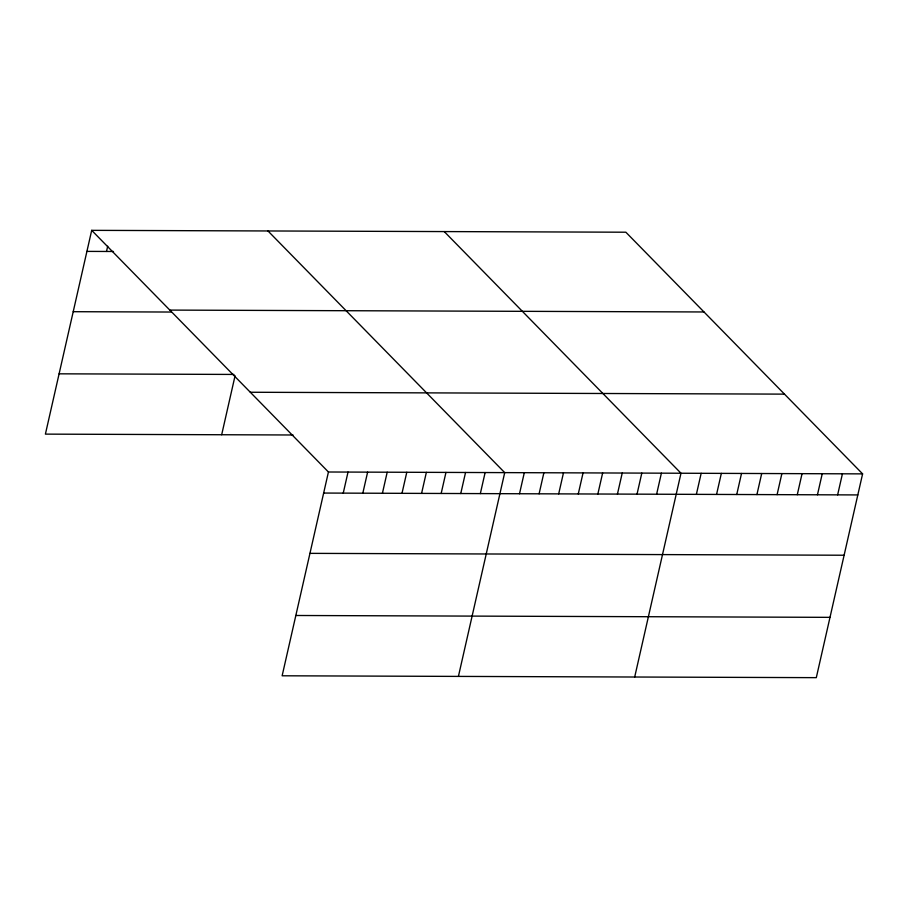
<?xml version="1.0" encoding="UTF-8"?>
<svg xmlns="http://www.w3.org/2000/svg" width="908" height="908" viewBox="0 0 908 908"><rect width="100%" height="100%" fill="white"/><g stroke="black" fill="none" stroke-linecap="round" stroke-linejoin="round"><path stroke-width="1.36" d="M91.697 230.348L328.435 472.001L282.138 675.79L816.303 677.652L862.6 473.874L625.862 232.21L91.697 230.348L45.4 434.126L293.023 434.989M106.497 251.459L107.7 246.204M221.677 434.739L235.07 375.776M343.247 493.123L348.025 472.069M362.825 493.192L367.615 472.149M382.416 493.26L387.194 472.217M401.994 493.328L406.784 472.285M421.584 493.396L426.363 472.353M441.174 493.464L445.953 472.421M460.753 493.532L465.543 472.489M480.343 493.6L485.122 472.557M458.415 676.403L504.712 472.625L267.974 230.961M519.512 493.736L524.302 472.693M539.102 493.804L543.881 472.762M558.692 493.873L563.471 472.83M578.271 493.952L583.061 472.898M597.861 494.02L602.64 472.966M617.44 494.088L622.23 473.034M637.03 494.156L641.808 473.102M656.62 494.224L661.399 473.17M634.692 677.016L680.989 473.238L444.239 231.574M696.379 494.361L701.169 473.306M716.56 494.429L721.349 473.386M736.74 494.497L741.518 473.454M756.92 494.576L761.699 473.522M777.1 494.644L781.879 473.59M797.281 494.712L802.059 473.658M817.461 494.781L822.239 473.738M837.641 494.86L842.42 473.806M86.918 251.391L113.5 251.493M169.819 310.093L703.984 311.966M73.219 311.694L171.147 312.034M59.099 373.824L233.969 374.436M250.313 392.256L784.478 394.129M328.435 472.001L862.6 473.874M323.657 493.055L857.822 494.928M309.957 553.358L844.122 555.231M295.838 615.488L830.003 617.349"/></g></svg>
